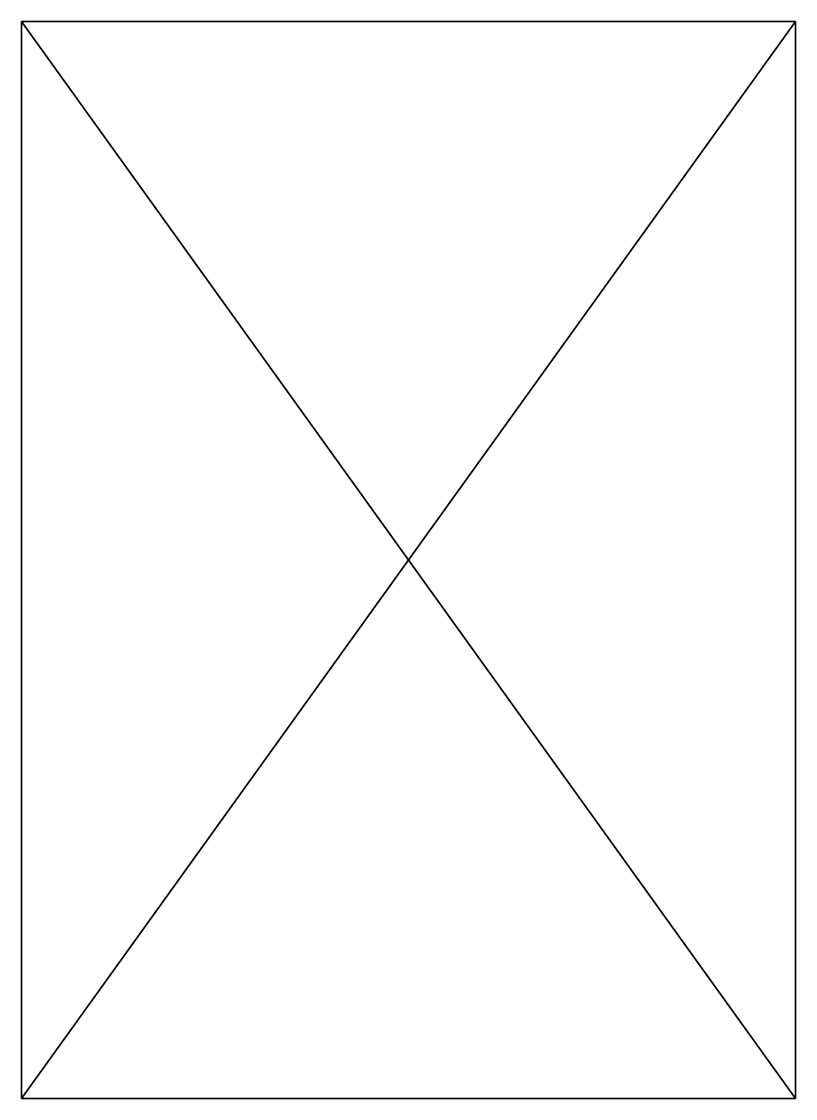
# Model space of a CAD drawing. Extents: x -59 to 59, y 0 to 164.
import ezdxf

# ---------------------------------------------------------------- set-up
doc = ezdxf.new("R2010")
doc.units = 0
doc.layers.add('snackCheese01', color=250, linetype='CONTINUOUS')

msp = doc.modelspace()

# ---------------------------------------------------------------- meshes
at = {"layer": 'snackCheese01'}
mesh = msp.add_polyface(dxfattribs=at)
corners = [(-58.878365, 0, 26.314159), (-58.878365, 163.8, 26.314159), (58.878365, 0, 26.314159), (58.878365, 163.8, 26.314159), (58.878365, 0, -26.314159), (58.878365, 163.8, -26.314159), (-58.878365, 0, -26.314159), (-58.878365, 163.8, -26.314159)]
mesh.append_faces([[corners[k] for k in face] for face in [(0, 1, 3), (2, 3, 5), (4, 5, 7), (6, 7, 1), (1, 7, 5), (6, 0, 2), (0, 3, 2), (2, 5, 4), (4, 7, 6), (6, 1, 0), (1, 5, 3), (6, 2, 4)]])

doc.saveas('drawing.dxf')
